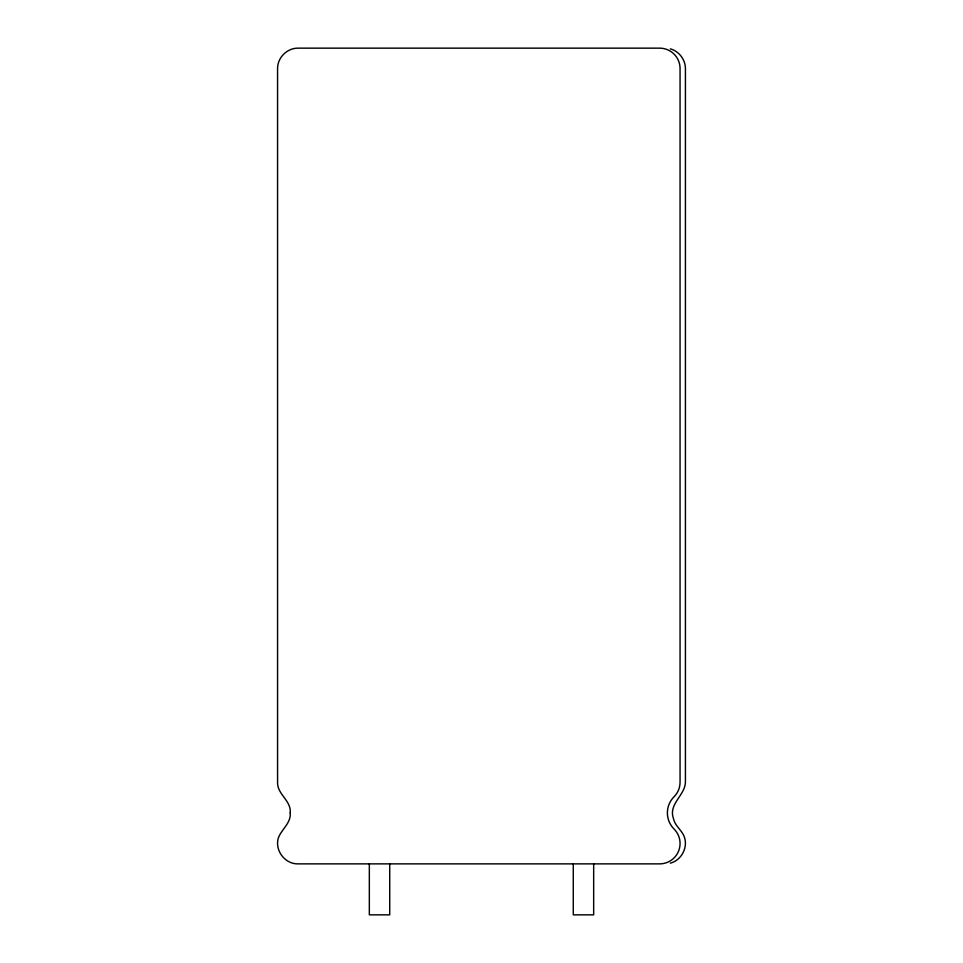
<?xml version="1.0" encoding="UTF-8"?>
<svg xmlns="http://www.w3.org/2000/svg" width="963" height="963" viewBox="0 0 963 963"><rect width="100%" height="100%" fill="white"/><g stroke="black" fill="none" stroke-linecap="round" stroke-linejoin="round"><path stroke-width="1.44" d="M670.32 863.173C680.877 860.416 687.63 848.716 684.729 838.195C682.815 830.684 675.123 826.495 673.534 818.803C668.021 804.165 684.922 795.594 685.427 782.293L685.427 68.542C685.379 59.525 679.011 51.232 670.32 48.848M593.665 863.871L593.665 914.85L573.274 914.85L573.274 863.871M389.726 863.871L389.726 914.85L369.335 914.85L369.335 863.871M290.236 812.88C291.127 823.293 281.34 829.324 278.271 838.195C274.696 850.618 285.048 864.112 297.964 863.871L659.667 863.871A20.392 20.392 0 0 0 674.088 829.059A22.871 22.871 0 0 1 674.088 796.714A20.392 20.392 0 0 0 680.059 782.293L680.059 68.542A20.392 20.392 0 0 0 659.667 48.15L297.964 48.15C287.046 48.078 277.5 57.624 277.573 68.542L277.573 782.293C277.103 794.379 291.38 800.518 290.236 812.88"/></g></svg>
